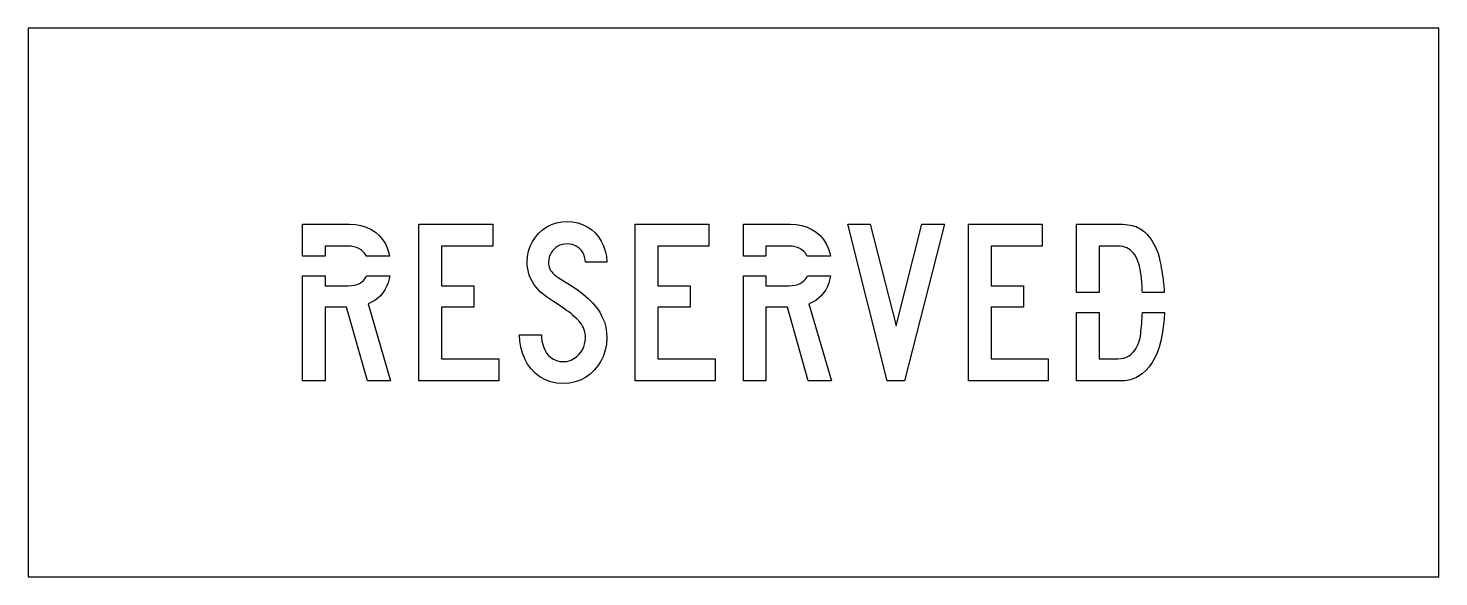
# Model space of a CAD drawing. Extents: x 0 to 36, y 0 to 14.
import ezdxf

# ---------------------------------------------------------------- set-up
doc = ezdxf.new("R2010")
doc.units = 0
doc.layers.add('CUT', color=7, linetype='Continuous')
doc.layers.add('OUTSIDE', color=1, linetype='Continuous')

msp = doc.modelspace()

# ---------------------------------------------------------------- linework, layer by layer
at = {"layer": 'CUT'}
for points in [[(8.4397, 8.3764), (8.3793, 8.4032), (8.3133, 8.4228), (8.2429, 8.4344), (8.1677, 8.4384), (7.5781, 8.4384), (7.5781, 8.1842), (7.0029, 8.1842), (7.0029, 9), (8.1957, 9), (8.3493, 8.9912), (8.4929, 8.966), (8.6265, 8.924), (8.7493, 8.8668), (8.8605, 8.7948), (8.9589, 8.7088), (9.0445, 8.6092), (9.1157, 8.4968), (9.1729, 8.3724), (9.2141, 8.2364), (9.2232, 8.1842), (8.6293, 8.1842), (8.6209, 8.2016), (8.5853, 8.2548), (8.5433, 8.3016), (8.4945, 8.3424)], [(11.8537, 8.4384), (10.5485, 8.4384), (10.5485, 7.428), (11.3765, 7.428), (11.3765, 6.8808), (10.5485, 6.8808), (10.5485, 5.5616), (12.0081, 5.5616), (12.0081, 5), (9.9733, 5), (9.9733, 9), (11.8537, 9)], [(14.618, 5.5056), (14.5388, 5.382), (14.4452, 5.27), (14.3392, 5.172), (14.2212, 5.0884), (14.0932, 5.0212), (13.956, 4.9712), (13.8108, 4.9404), (13.6596, 4.93), (13.49, 4.942), (13.3324, 4.9764), (13.188, 5.0324), (13.0564, 5.1072), (12.9384, 5.1992), (12.8348, 5.3072), (12.7456, 5.4284), (12.6716, 5.562), (12.6132, 5.7056), (12.5712, 5.8572), (12.5452, 6.0156), (12.5364, 6.1788), (13.098, 6.1788), (13.1016, 6.0948), (13.1124, 6.0112), (13.1304, 5.9292), (13.1564, 5.8508), (13.1896, 5.7768), (13.2312, 5.7088), (13.2812, 5.6476), (13.3392, 5.5948), (13.406, 5.5512), (13.4812, 5.5188), (13.566, 5.4984), (13.6596, 5.4912), (13.7352, 5.4968), (13.8084, 5.5136), (13.8772, 5.54), (13.942, 5.576), (14.002, 5.62), (14.056, 5.672), (14.1036, 5.7304), (14.144, 5.7948), (14.1764, 5.8644), (14.2008, 5.938), (14.2156, 6.0152), (14.2208, 6.0948), (14.2192, 6.1496), (14.2136, 6.2028), (14.204, 6.2536), (14.19, 6.3032), (14.172, 6.3512), (14.1488, 6.3984), (14.1208, 6.4444), (14.0876, 6.4896), (14.0492, 6.5348), (14.0048, 6.5796), (13.9544, 6.6248), (13.898, 6.67), (13.8828, 6.6868), (13.8752, 6.6968), (13.8716, 6.7032), (13.8668, 6.7096), (13.856, 6.7192), (13.8348, 6.7352), (13.7984, 6.7608), (13.742, 6.7992), (13.6612, 6.8536), (13.5512, 6.928), (13.4068, 7.0248), (13.2244, 7.1472), (13.1468, 7.2052), (13.076, 7.2664), (13.0112, 7.3308), (12.9536, 7.3984), (12.9024, 7.4688), (12.8576, 7.542), (12.8196, 7.618), (12.7888, 7.6964), (12.7644, 7.7768), (12.7472, 7.86), (12.7364, 7.9448), (12.7332, 8.0316), (12.7424, 8.1728), (12.7692, 8.3084), (12.8124, 8.4368), (12.8708, 8.5564), (12.9436, 8.6672), (13.0296, 8.7668), (13.1276, 8.8544), (13.2364, 8.9288), (13.3548, 8.9888), (13.482, 9.0332), (13.6168, 9.0608), (13.7576, 9.07), (13.8952, 9.0612), (14.0264, 9.0352), (14.1504, 8.9928), (14.266, 8.9352), (14.3724, 8.8628), (14.468, 8.7772), (14.5528, 8.6788), (14.6248, 8.5692), (14.6832, 8.4484), (14.7276, 8.318), (14.756, 8.1788), (14.768, 8.0316), (14.2208, 8.0316), (14.2136, 8.0996), (14.1992, 8.1632), (14.178, 8.2224), (14.1508, 8.2764), (14.1172, 8.3252), (14.0788, 8.3684), (14.0352, 8.4056), (13.9868, 8.4372), (13.9348, 8.462), (13.8788, 8.48), (13.8196, 8.4908), (13.7576, 8.4948), (13.6924, 8.4908), (13.6296, 8.4788), (13.5704, 8.46), (13.5156, 8.434), (13.4648, 8.4016), (13.4192, 8.3632), (13.3788, 8.3192), (13.3448, 8.27), (13.3176, 8.2164), (13.2972, 8.1584), (13.2848, 8.0968), (13.2804, 8.0316), (13.2824, 7.984), (13.288, 7.9396), (13.2984, 7.898), (13.3132, 7.858), (13.3336, 7.8196), (13.3596, 7.7824), (13.3916, 7.746), (13.43, 7.7092), (13.476, 7.6724), (13.5288, 7.6344), (13.59, 7.5956), (13.6596, 7.5544), (13.8432, 7.4424), (14.0096, 7.3304), (14.1584, 7.2176), (14.29, 7.1044), (14.4048, 6.9892), (14.5032, 6.872), (14.5856, 6.752), (14.6524, 6.6292), (14.7036, 6.5024), (14.7396, 6.3716), (14.7612, 6.2356), (14.768, 6.0948), (14.758, 5.936), (14.7288, 5.7844), (14.6816, 5.6404)], [(16.0683, 8.4384), (16.0683, 7.428), (16.8963, 7.428), (16.8963, 6.8808), (16.0683, 6.8808), (16.0683, 5.5616), (17.5279, 5.5616), (17.5279, 5), (15.4931, 5), (15.4931, 9), (17.3735, 9), (17.3735, 8.4384)], [(19.7447, 8.3424), (19.6899, 8.3764), (19.6295, 8.4032), (19.5635, 8.4228), (19.4931, 8.4344), (19.4179, 8.4384), (18.8283, 8.4384), (18.8283, 8.1842), (18.2531, 8.1842), (18.2531, 9), (19.4459, 9), (19.5995, 8.9912), (19.7431, 8.966), (19.8767, 8.924), (19.9995, 8.8668), (20.1107, 8.7948), (20.2091, 8.7088), (20.2947, 8.6092), (20.3659, 8.4968), (20.4231, 8.3724), (20.4643, 8.2364), (20.4734, 8.1842), (19.8794, 8.1842), (19.8711, 8.2016), (19.8355, 8.2548), (19.7935, 8.3016)], [(21.4898, 9), (22.1498, 6.4036), (22.8094, 9), (23.3846, 9), (22.3602, 5), (21.925, 5), (20.9146, 9)], [(24.5726, 8.4384), (24.5726, 7.428), (25.4006, 7.428), (25.4006, 6.8808), (24.5726, 6.8808), (24.5726, 5.5616), (26.0322, 5.5616), (26.0322, 5), (23.9974, 5), (23.9974, 9), (25.8778, 9), (25.8778, 8.4384)], [(28.4013, 7.7004), (28.3893, 7.7836), (28.3761, 7.8592), (28.3617, 7.9264), (28.3461, 7.984), (28.3293, 8.0316), (28.3029, 8.0984), (28.2741, 8.1592), (28.2421, 8.2136), (28.2069, 8.262), (28.1689, 8.304), (28.1273, 8.3404), (28.0829, 8.3708), (28.0349, 8.3956), (27.9837, 8.4144), (27.9293, 8.428), (27.8713, 8.436), (27.8097, 8.4384), (27.3325, 8.4384), (27.3325, 7.251), (26.7573, 7.251), (26.7573, 9), (27.7817, 9), (27.8625, 8.9992), (27.9369, 8.9964), (28.0049, 8.9916), (28.0677, 8.9848), (28.1253, 8.976), (28.1781, 8.9648), (28.2273, 8.9516), (28.2725, 8.9356), (28.3145, 8.9172), (28.3541, 8.896), (28.3917, 8.8724), (28.4273, 8.8456), (28.4857, 8.8008), (28.5405, 8.75), (28.5929, 8.6936), (28.6417, 8.632), (28.6869, 8.5652), (28.7293, 8.4928), (28.7677, 8.416), (28.8025, 8.334), (28.8341, 8.2476), (28.8613, 8.1564), (28.8849, 8.0612), (28.9045, 7.9616), (28.9181, 7.8868), (28.9313, 7.81), (28.9437, 7.7312), (28.9549, 7.6516), (28.9653, 7.5708), (28.9749, 7.4896), (28.9829, 7.408), (28.9897, 7.326), (28.9949, 7.251), (28.4361, 7.251), (28.4337, 7.3092), (28.4277, 7.414), (28.4205, 7.5148), (28.4117, 7.6104)], [(7.5781, 7.6822), (7.5781, 7.428), (8.1677, 7.428), (8.2485, 7.432), (8.3233, 7.4432), (8.3909, 7.4616), (8.4521, 7.4872), (8.5065, 7.52), (8.5537, 7.5596), (8.5941, 7.606), (8.6273, 7.6588), (8.6375, 7.6822), (9.2276, 7.6822), (9.2117, 7.6004), (9.1833, 7.5012), (9.1469, 7.4088), (9.1029, 7.3228), (9.0505, 7.244), (8.9905, 7.1724), (8.9229, 7.1084), (8.8473, 7.0524), (8.7637, 7.0044), (8.6729, 6.9648), (9.2485, 5), (8.6589, 5), (8.1257, 6.8808), (7.5781, 6.8808), (7.5781, 5), (7.0029, 5), (7.0029, 7.6822)], [(18.8283, 7.428), (19.4179, 7.428), (19.4987, 7.432), (19.5735, 7.4432), (19.6411, 7.4616), (19.7023, 7.4872), (19.7567, 7.52), (19.8039, 7.5596), (19.8443, 7.606), (19.8775, 7.6588), (19.8877, 7.6822), (20.4778, 7.6822), (20.4619, 7.6004), (20.4335, 7.5012), (20.3971, 7.4088), (20.3531, 7.3228), (20.3007, 7.244), (20.2407, 7.1724), (20.1731, 7.1084), (20.0975, 7.0524), (20.0139, 7.0044), (19.9231, 6.9648), (20.4987, 5), (19.9091, 5), (19.3759, 6.8808), (18.8283, 6.8808), (18.8283, 5), (18.2531, 5), (18.2531, 7.6822), (18.8283, 7.6822)], [(28.7513, 5.5868), (28.6829, 5.4676), (28.6065, 5.3604), (28.5213, 5.2656), (28.4273, 5.1824), (28.3913, 5.1524), (28.3525, 5.1252), (28.3121, 5.1008), (28.2693, 5.0792), (28.2249, 5.06), (28.1781, 5.044), (28.1301, 5.0304), (28.0801, 5.0192), (28.0285, 5.0108), (27.9757, 5.0048), (27.9213, 5.0012), (27.8661, 5), (26.7573, 5), (26.7573, 6.749), (27.3325, 6.749), (27.3325, 5.5616), (27.8097, 5.5616), (27.8909, 5.5668), (27.9657, 5.5824), (28.0341, 5.608), (28.0961, 5.642), (28.1525, 5.684), (28.2029, 5.7332), (28.2473, 5.7892), (28.2861, 5.8504), (28.3189, 5.9168), (28.3465, 5.9872), (28.3685, 6.0608), (28.3853, 6.1368), (28.3921, 6.2004), (28.3993, 6.2656), (28.4057, 6.3316), (28.4121, 6.3988), (28.4185, 6.4672), (28.4237, 6.5368), (28.4289, 6.6076), (28.4329, 6.6796), (28.4363, 6.749), (28.9971, 6.749), (28.9873, 6.5716), (28.9681, 6.3744), (28.9409, 6.1908), (28.9057, 6.0204), (28.8625, 5.8632), (28.8109, 5.7188)]]:
    msp.add_lwpolyline(points, close=True, dxfattribs=at)
at = {"layer": 'OUTSIDE'}
msp.add_lwpolyline([(0, 0), (36, 0), (36, 14), (0, 14)], close=True, dxfattribs=at)

doc.saveas('drawing.dxf')
